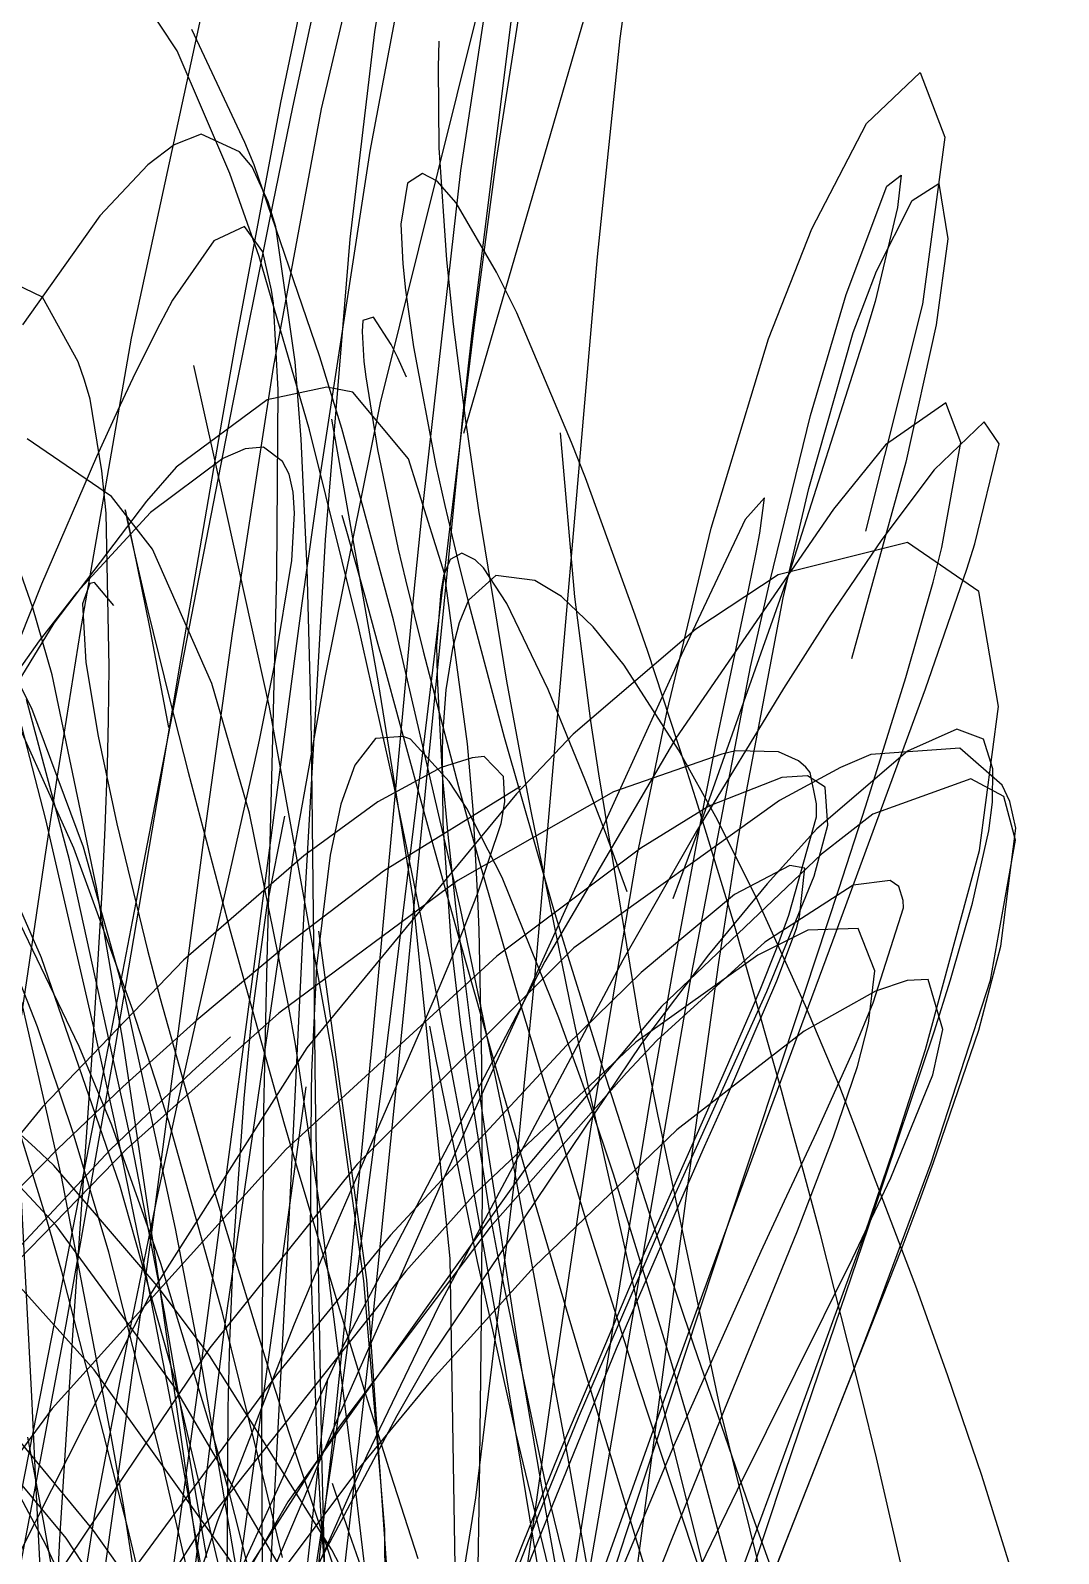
# Model space of a CAD drawing. Header units: metres. Extents: x -233 to 379, y -58 to 1087.
# Drawn here: x -196.8 to -172.04, y 343.96 to 380.61 of the extents above; entities that cross this region are included whole.
import ezdxf

# ---------------------------------------------------------------- set-up
doc = ezdxf.new("R2010")
doc.units = ezdxf.units.M

msp = doc.modelspace()

# ---------------------------------------------------------------- linework, layer by layer
for p, q in [((-185.571, 377.503, -1346.346), (-184.25, 386.068, -1335.951)), ((-182.594, 380.417, -1332.392), (-182.048, 384.571, -1325.148)), ((-189.79, 378.726, -1343.919), (-188.537, 384.035, -1335.417)), ((-186.158, 373.329, -1359.206), (-184.839, 383.891, -1346.992)), ((-188.502, 380.578, -1348.179), (-188.035, 383.528, -1344.042)), ((-190.475, 378.766, -1348.074), (-189.484, 383.374, -1341.662)), ((-188.618, 377.703, -1351.797), (-187.563, 383.284, -1343.003)), ((-182.822, 383.127, -1293.29), (-183.7, 380.109, -1293.399)), ((-190.766, 378.879, -1344.025), (-189.92, 382.919, -1338.618)), ((-186.437, 377.241, -1347.931), (-185.564, 382.915, -1341.119)), ((-193.262, 380.121, -1342.79), (-194.329, 381.73, -1337.057)), ((-194.362, 373.205, -1354.385), (-192.676, 380.981, -1343.325)), ((-188.365, 371.647, -1368.139), (-186.058, 380.934, -1361.996)), ((-191.634, 377.916, -1353.506), (-192.91, 380.632, -1347.453)), ((-189.099, 375.588, -1354.34), (-188.502, 380.578, -1348.179)), ((-191.995, 377.17, -1349.604), (-193.262, 380.121, -1342.79)), ((-186.96, 380.351, -1333.069), (-186.982, 379.731, -1331.659)), ((-183.7, 380.109, -1293.399), (-186.367, 370.914, -1294.177)), ((-183.146, 375.164, -1340.71), (-182.594, 380.417, -1332.392)), ((-186.982, 379.731, -1331.659), (-186.964, 377.789, -1327.929)), ((-176.668, 378.368, -1300.541), (-175.371, 379.597, -1293.111)), ((-175.371, 379.597, -1293.111), (-174.78, 378.046, -1287.224)), ((-191.84, 373.144, -1351.189), (-190.766, 378.879, -1344.025)), ((-191.027, 376.104, -1351.594), (-190.475, 378.766, -1348.074)), ((-190.946, 372.502, -1352.709), (-189.79, 378.726, -1343.919)), ((-177.982, 375.835, -1307.617), (-176.668, 378.368, -1300.541)), ((-192.684, 378.114, -1335.405), (-193.336, 377.856, -1332.057)), ((-191.759, 377.69, -1341.667), (-192.684, 378.114, -1335.405)), ((-191.406, 377.377, -1354.588), (-191.634, 377.916, -1353.506)), ((-174.78, 378.046, -1287.224), (-175.316, 374.02, -1284.3)), ((-193.336, 377.856, -1332.057), (-193.97, 377.374, -1329.274)), ((-191.457, 377.325, -1344.13), (-191.759, 377.69, -1341.667)), ((-189.837, 369.772, -1362.286), (-188.618, 377.703, -1351.797)), ((-186.964, 377.789, -1327.929), (-186.781, 375.094, -1323.985)), ((-193.97, 377.374, -1329.274), (-195.124, 376.153, -1324.924)), ((-191.293, 375.174, -1353.373), (-191.995, 377.17, -1349.604)), ((-191.076, 376.485, -1347.897), (-191.457, 377.325, -1344.13)), ((-189.83, 372.758, -1362.096), (-191.406, 377.377, -1354.588)), ((-187.355, 377.165, -1335.548), (-187.714, 376.939, -1330.751)), ((-187.364, 368.994, -1356.387), (-186.437, 377.241, -1347.931)), ((-187.003, 376.982, -1338.994), (-187.355, 377.165, -1335.548)), ((-186.094, 373.589, -1350.606), (-185.571, 377.503, -1346.346)), ((-187.714, 376.939, -1330.751), (-187.879, 375.947, -1325.644)), ((-186.542, 376.461, -1342.701), (-187.003, 376.982, -1338.994)), ((-177.157, 374.259, -1309.258), (-176.18, 376.863, -1301.194)), ((-176.18, 376.863, -1301.194), (-175.83, 377.129, -1296.012)), ((-175.83, 377.129, -1296.012), (-175.918, 376.351, -1293.576)), ((-175.566, 376.516, -1300.671), (-174.922, 376.928, -1295.421)), ((-174.922, 376.928, -1295.421), (-174.705, 375.596, -1290.959)), ((-190.888, 375.886, -1350.066), (-191.076, 376.485, -1347.897)), ((-185.576, 374.797, -1349.013), (-186.542, 376.461, -1342.701)), ((-176.423, 374.822, -1306.587), (-175.566, 376.516, -1300.671)), ((-195.124, 376.153, -1324.924), (-196.991, 373.524, -1319.264)), ((-191.918, 371.654, -1357.114), (-191.027, 376.104, -1351.594)), ((-175.918, 376.351, -1293.576), (-176.459, 374.089, -1290.764)), ((-191.639, 375.895, -1335.113), (-192.379, 375.55, -1328.467)), ((-191.198, 375.284, -1341.28), (-191.639, 375.895, -1335.113)), ((-190.425, 372.635, -1358.123), (-190.888, 375.886, -1350.066)), ((-187.879, 375.947, -1325.644), (-187.833, 374.992, -1322.944)), ((-179.025, 373.187, -1313.407), (-177.982, 375.835, -1307.617)), ((-192.379, 375.55, -1328.467), (-193.373, 374.123, -1322.424)), ((-189.695, 368.353, -1361.863), (-189.099, 375.588, -1354.34)), ((-174.705, 375.596, -1290.959), (-174.987, 373.526, -1288.96)), ((-190.079, 371.002, -1359.835), (-191.293, 375.174, -1353.373)), ((-190.989, 374.358, -1345.793), (-191.198, 375.284, -1341.28)), ((-187.833, 374.992, -1322.944), (-187.765, 374.364, -1321.555)), ((-186.781, 375.094, -1323.985), (-186.615, 373.546, -1322.145)), ((-183.839, 367.121, -1352.025), (-183.146, 375.164, -1340.71)), ((-196.505, 374.194, -1320.894), (-197.618, 374.722, -1314.93)), ((-185.088, 373.819, -1351.897), (-185.576, 374.797, -1349.013)), ((-176.985, 373.346, -1310.407), (-176.423, 374.822, -1306.587)), ((-190.943, 374.045, -1347.055), (-190.989, 374.358, -1345.793)), ((-187.765, 374.364, -1321.555), (-187.572, 372.995, -1318.967)), ((-178.013, 371.344, -1315.586), (-177.157, 374.259, -1309.258)), ((-195.649, 372.635, -1327.842), (-196.505, 374.194, -1320.894)), ((-193.373, 374.123, -1322.424), (-193.684, 373.543, -1320.98)), ((-190.831, 371.964, -1353.125), (-190.943, 374.045, -1347.055)), ((-176.459, 374.089, -1290.764), (-176.711, 373.236, -1290.288)), ((-175.316, 374.02, -1284.3), (-176.693, 368.558, -1283.258)), ((-193.684, 373.543, -1320.98), (-194.278, 372.362, -1318.462)), ((-188.792, 373.627, -1333.362), (-188.806, 373.363, -1331.526)), ((-188.536, 373.713, -1339.393), (-188.792, 373.627, -1333.362)), ((-188.112, 373.052, -1345.042), (-188.536, 373.713, -1339.393)), ((-187.301, 363.621, -1359.916), (-186.094, 373.589, -1350.606)), ((-186.615, 373.546, -1322.145), (-186.33, 371.281, -1319.737)), ((-183.768, 370.694, -1358.816), (-185.088, 373.819, -1351.897)), ((-174.987, 373.526, -1288.96), (-175.716, 370.221, -1287.473)), ((-195.59, 366.144, -1363.163), (-194.362, 373.205, -1354.385)), ((-192.181, 371.235, -1353.487), (-191.84, 373.144, -1351.189)), ((-188.806, 373.363, -1331.526), (-188.768, 372.641, -1328.089)), ((-186.378, 371.389, -1361.302), (-186.158, 373.329, -1359.206)), ((-180.404, 368.631, -1321.803), (-179.025, 373.187, -1313.407)), ((-176.711, 373.236, -1290.288), (-178.52, 367.574, -1288.442)), ((-178.054, 369.59, -1318.079), (-176.985, 373.346, -1310.407)), ((-187.949, 372.729, -1346.883), (-188.112, 373.052, -1345.042)), ((-187.572, 372.995, -1318.967), (-187.038, 370.139, -1314.783)), ((-195.491, 372.191, -1329.443), (-195.649, 372.635, -1327.842)), ((-192.365, 370.315, -1365.201), (-192.862, 372.55, -1362.143)), ((-191.93, 366.098, -1360.762), (-190.946, 372.502, -1352.709)), ((-190.274, 370.776, -1361.884), (-190.425, 372.635, -1358.123)), ((-189.302, 371.033, -1364.605), (-189.83, 372.758, -1362.096)), ((-188.768, 372.641, -1328.089), (-188.723, 372.278, -1326.889)), ((-187.741, 372.271, -1348.998), (-187.949, 372.729, -1346.883)), ((-195.36, 371.737, -1330.941), (-195.491, 372.191, -1329.443)), ((-194.278, 372.362, -1318.462), (-194.695, 371.475, -1316.892)), ((-188.723, 372.278, -1326.889), (-188.443, 370.524, -1322.219)), ((-195.074, 370.012, -1335.643), (-195.36, 371.737, -1330.941)), ((-191.099, 371.722, -1324.317), (-193.286, 370.099, -1318.087)), ((-189.658, 372.023, -1329.686), (-191.099, 371.722, -1324.317)), ((-190.864, 367.515, -1362.06), (-190.831, 371.964, -1353.125)), ((-189.033, 371.903, -1332.431), (-189.658, 372.023, -1329.686)), ((-187.697, 370.3, -1340.508), (-189.033, 371.903, -1332.431)), ((-194.695, 371.475, -1316.892), (-195.203, 370.352, -1315.137)), ((-193.154, 365.316, -1364.255), (-191.918, 371.654, -1357.114)), ((-189.695, 365.082, -1371.515), (-188.365, 371.647, -1368.139)), ((-187.519, 359.958, -1371.51), (-186.378, 371.389, -1361.302)), ((-178.997, 367.345, -1322.795), (-178.013, 371.344, -1315.586)), ((-174.759, 371.647, -1305.324), (-176.208, 370.635, -1300.946)), ((-174.395, 370.698, -1310.621), (-174.759, 371.647, -1305.324)), ((-193.156, 365.554, -1359.908), (-192.181, 371.235, -1353.487)), ((-188.9, 366.258, -1366.018), (-190.079, 371.002, -1359.835)), ((-188.418, 364.913, -1374.118), (-189.54, 371.256, -1366.516)), ((-188.058, 366.425, -1370.493), (-189.302, 371.033, -1364.605)), ((-186.33, 371.281, -1319.737), (-186.008, 369.065, -1317.652)), ((-184.046, 370.931, -1326.525), (-183.693, 366.979, -1322.93)), ((-173.835, 371.191, -1305.778), (-175.036, 370.035, -1302.094)), ((-173.471, 370.662, -1311.09), (-173.835, 371.191, -1305.778)), ((-194.844, 369.393, -1334.844), (-196.875, 370.781, -1326.664)), ((-191.184, 370.584, -1315.027), (-191.629, 370.541, -1311.948)), ((-190.725, 370.24, -1319.945), (-191.184, 370.584, -1315.027)), ((-190.132, 367.669, -1367.188), (-190.274, 370.776, -1361.884)), ((-183.431, 369.844, -1360.495), (-183.768, 370.694, -1358.816)), ((-176.208, 370.635, -1300.946), (-177.458, 369.091, -1299.377)), ((-174.853, 368.167, -1316.892), (-174.395, 370.698, -1310.621)), ((-174.061, 368.256, -1317.881), (-173.471, 370.662, -1311.09)), ((-195.203, 370.352, -1315.137), (-196.526, 367.282, -1311.091)), ((-192.165, 370.307, -1309.036), (-193.909, 369.011, -1301.878)), ((-191.042, 364.325, -1371.866), (-192.365, 370.315, -1365.201)), ((-191.629, 370.541, -1311.948), (-192.165, 370.307, -1309.036)), ((-190.57, 369.929, -1322.465), (-190.725, 370.24, -1319.945)), ((-188.443, 370.524, -1322.219), (-187.94, 368.125, -1317.937)), ((-186.827, 367.541, -1348.478), (-187.697, 370.3, -1340.508)), ((-175.716, 370.221, -1287.473), (-177.03, 365.491, -1286.725)), ((-194.972, 368.995, -1338.102), (-195.074, 370.012, -1335.643)), ((-193.286, 370.099, -1318.087), (-194, 369.284, -1316.503)), ((-190.473, 369.499, -1325.078), (-190.57, 369.929, -1322.465)), ((-187.038, 370.139, -1314.783), (-186.82, 369.176, -1313.699)), ((-182.236, 366.542, -1366.096), (-183.431, 369.844, -1360.495)), ((-175.036, 370.035, -1302.094), (-176.295, 368.363, -1300.298)), ((-190.436, 368.992, -1327.575), (-190.473, 369.499, -1325.078)), ((-190.254, 366.826, -1365.837), (-189.837, 369.772, -1362.286)), ((-178.671, 366.958, -1322.828), (-178.054, 369.59, -1318.079)), ((-194, 369.284, -1316.503), (-196.229, 366.35, -1312.145)), ((-193.858, 368.131, -1339.651), (-194.844, 369.393, -1334.844)), ((-186.82, 369.176, -1313.699), (-186.604, 368.266, -1312.753)), ((-179.122, 369.365, -1308.325), (-179.591, 368.84, -1301.963)), ((-179.231, 368.516, -1312.963), (-179.122, 369.365, -1308.325)), ((-193.909, 369.011, -1301.878), (-195.686, 367.076, -1296.97)), ((-194.9, 365.296, -1345.408), (-194.972, 368.995, -1338.102)), ((-194.517, 369.077, -1339.779), (-194.466, 368.821, -1337.146)), ((-194.493, 369.004, -1343.744), (-194.517, 369.077, -1339.779)), ((-194.461, 368.865, -1345.392), (-194.493, 369.004, -1343.744)), ((-194.466, 368.821, -1337.146), (-194.323, 368.17, -1333.857)), ((-194.304, 368.143, -1349.478), (-194.461, 368.865, -1345.392)), ((-190.502, 367.855, -1331.952), (-190.436, 368.992, -1327.575)), ((-189.299, 368.943, -1335.405), (-189.202, 368.615, -1333.987)), ((-187.562, 367.029, -1358.265), (-187.364, 368.994, -1356.387)), ((-186.008, 369.065, -1317.652), (-185.331, 364.949, -1314.22)), ((-177.458, 369.091, -1299.377), (-181.254, 363.576, -1296.801)), ((-179.591, 368.84, -1301.963), (-181.118, 365.594, -1297.831)), ((-189.202, 368.615, -1333.987), (-188.752, 367.03, -1329.1)), ((-181.477, 364.2, -1329.107), (-180.404, 368.631, -1321.803)), ((-179.321, 368.046, -1314.706), (-179.231, 368.516, -1312.963)), ((-176.295, 368.363, -1300.298), (-177.562, 366.502, -1299.144)), ((-196.742, 366.716, -1346.218), (-197.256, 368.185, -1342.677)), ((-194.323, 368.17, -1333.857), (-194.082, 367.122, -1330.684)), ((-193.923, 366.251, -1355.558), (-194.304, 368.143, -1349.478)), ((-192.429, 364.893, -1348.433), (-193.858, 368.131, -1339.651)), ((-190.217, 359.24, -1369.584), (-189.695, 368.353, -1361.863)), ((-187.94, 368.125, -1317.937), (-187.765, 367.389, -1316.927)), ((-186.41, 368.031, -1330.657), (-186.694, 367.878, -1326.647)), ((-186.604, 368.266, -1312.753), (-186.462, 367.687, -1312.188)), ((-186.09, 367.87, -1334.307), (-186.41, 368.031, -1330.657)), ((-179.502, 367.185, -1317.279), (-179.321, 368.046, -1314.706)), ((-175.682, 368.29, -1296.871), (-178.795, 367.512, -1290.411)), ((-173.96, 367.106, -1304.4), (-175.682, 368.29, -1296.871)), ((-175.059, 367.332, -1318.648), (-174.853, 368.167, -1316.892)), ((-174.247, 367.647, -1319.302), (-174.061, 368.256, -1317.881)), ((-190.91, 365.368, -1339.079), (-190.502, 367.855, -1331.952)), ((-190.055, 364.675, -1371.622), (-190.132, 367.669, -1367.188)), ((-186.694, 367.878, -1326.647), (-186.849, 367.49, -1323.646)), ((-186.462, 367.687, -1312.188), (-186.239, 366.802, -1311.365)), ((-185.889, 367.678, -1336.349), (-186.09, 367.87, -1334.307)), ((-185.323, 366.821, -1341.261), (-185.889, 367.678, -1336.349)), ((-175.243, 364.77, -1324.86), (-174.247, 367.647, -1319.302)), ((-196.526, 367.282, -1311.091), (-198.339, 362.76, -1306.606)), ((-195.364, 367.299, -1343.218), (-195.541, 366.813, -1338.229)), ((-195.252, 367.326, -1345.111), (-195.364, 367.299, -1343.218)), ((-194.787, 366.774, -1350.232), (-195.252, 367.326, -1345.111)), ((-190.96, 363.579, -1368.294), (-190.864, 367.515, -1362.06)), ((-187.765, 367.389, -1316.927), (-187.344, 365.674, -1314.784)), ((-186.849, 367.49, -1323.646), (-186.919, 367.103, -1321.735)), ((-186.273, 363.446, -1357.026), (-186.827, 367.541, -1348.478)), ((-185.59, 367.496, -1329.414), (-186.247, 366.902, -1324.656)), ((-184.649, 367.377, -1334.928), (-185.59, 367.496, -1329.414)), ((-184.013, 366.987, -1338.281), (-184.649, 367.377, -1334.928)), ((-178.52, 367.574, -1288.442), (-180.779, 361.207, -1288.355)), ((-178.795, 367.512, -1290.411), (-180.779, 366.202, -1287.981)), ((-179.456, 365.293, -1326.202), (-178.997, 367.345, -1322.795)), ((-175.716, 365.041, -1322.862), (-175.059, 367.332, -1318.648)), ((-196.424, 361.625, -1363.928), (-197.85, 367.124, -1357.943)), ((-195.686, 367.076, -1296.97), (-196.586, 365.923, -1294.998)), ((-194.082, 367.122, -1330.684), (-193.969, 366.647, -1329.634)), ((-188.752, 367.03, -1329.1), (-188.429, 365.845, -1326.825)), ((-188.57, 356.218, -1367.071), (-187.562, 367.029, -1358.265)), ((-186.919, 367.103, -1321.735), (-187.016, 365.79, -1317.045)), ((-186.247, 366.902, -1324.656), (-186.472, 366.357, -1322.536)), ((-184.647, 357.896, -1363.297), (-183.839, 367.121, -1352.025)), ((-183.251, 366.259, -1341.994), (-184.013, 366.987, -1338.281)), ((-183.693, 366.979, -1322.93), (-183.31, 363.988, -1320.773)), ((-180.081, 364.447, -1323.461), (-179.502, 367.185, -1317.279)), ((-179.576, 362.167, -1330.531), (-178.671, 366.958, -1322.828)), ((-173.489, 364.344, -1312.835), (-173.96, 367.106, -1304.4)), ((-196.275, 365.1, -1349.674), (-196.742, 366.716, -1346.218)), ((-195.541, 366.813, -1338.229), (-195.459, 365.397, -1333.023)), ((-193.969, 366.647, -1329.634), (-193.45, 364.525, -1325.735)), ((-191.597, 356.687, -1376.115), (-190.254, 366.826, -1365.837)), ((-186.239, 366.802, -1311.365), (-186.052, 366.08, -1310.731)), ((-184.327, 364.747, -1348.424), (-185.323, 366.821, -1341.261)), ((-181.931, 365.662, -1367.485), (-182.236, 366.542, -1366.096)), ((-196.229, 366.35, -1312.145), (-198.826, 362.117, -1308.174)), ((-193.464, 363.839, -1361.106), (-193.923, 366.251, -1355.558)), ((-188.064, 362.534, -1370.348), (-188.9, 366.258, -1366.018)), ((-186.443, 359.481, -1378.049), (-188.058, 366.425, -1370.493)), ((-186.472, 366.357, -1322.536), (-186.635, 365.734, -1320.661)), ((-180.779, 366.202, -1287.981), (-183.726, 363.678, -1285.292)), ((-182.498, 365.333, -1345.448), (-183.251, 366.259, -1341.994)), ((-177.562, 366.502, -1299.144), (-178.668, 364.775, -1298.433)), ((-196.586, 365.923, -1294.998), (-198.839, 362.747, -1290.707)), ((-195.752, 360.936, -1344.084), (-197.944, 365.806, -1335.524)), ((-196.15, 362.618, -1367.213), (-195.59, 366.144, -1363.163)), ((-192.626, 361.07, -1366.51), (-191.93, 366.098, -1360.762)), ((-188.429, 365.845, -1326.825), (-188.315, 365.428, -1326.155)), ((-186.052, 366.08, -1310.731), (-185.389, 363.602, -1308.708)), ((-193.683, 362.432, -1363.257), (-193.156, 365.554, -1359.908)), ((-187.344, 365.674, -1314.784), (-186.492, 362.417, -1311.364)), ((-187.016, 365.79, -1317.045), (-187.012, 365.475, -1316.261)), ((-187.012, 365.475, -1316.261), (-187.002, 365.052, -1315.283)), ((-186.635, 365.734, -1320.661), (-186.794, 364.74, -1318.25)), ((-181.118, 365.594, -1297.831), (-182.467, 362.641, -1296.533)), ((-181.032, 362.926, -1371.438), (-181.931, 365.662, -1367.485)), ((-195.203, 359.995, -1358.469), (-196.275, 365.1, -1349.674)), ((-195.459, 365.397, -1333.023), (-195.165, 363.628, -1329.252)), ((-194.914, 364.015, -1347.696), (-194.9, 365.296, -1345.408)), ((-194.252, 359.626, -1370.061), (-193.154, 365.316, -1364.255)), ((-191.283, 363.533, -1343.46), (-190.91, 365.368, -1339.079)), ((-190.455, 360.827, -1373.389), (-189.695, 365.082, -1371.515)), ((-188.315, 365.428, -1326.155), (-187.902, 363.913, -1323.945)), ((-181.195, 363.301, -1351.035), (-182.498, 365.333, -1345.448)), ((-180.868, 357.933, -1336.943), (-179.456, 365.293, -1326.202)), ((-196.761, 364.29, -1343.877), (-197.016, 364.797, -1342.458)), ((-191.521, 361.775, -1355.228), (-192.429, 364.893, -1348.433)), ((-187.583, 359.722, -1378.824), (-188.418, 364.913, -1374.118)), ((-187.002, 365.052, -1315.283), (-186.88, 362.69, -1310.629)), ((-186.794, 364.74, -1318.25), (-186.873, 363.642, -1316.122)), ((-185.331, 364.949, -1314.22), (-184.931, 362.787, -1312.654)), ((-183.429, 362.556, -1354.072), (-184.327, 364.747, -1348.424)), ((-178.668, 364.775, -1298.433), (-180.757, 361.344, -1297.47)), ((-177.016, 359.947, -1332.591), (-175.243, 364.77, -1324.86)), ((-176.684, 361.953, -1327.881), (-175.716, 365.041, -1322.862)), ((-195.855, 360.652, -1345.533), (-196.89, 364.514, -1340.099)), ((-193.45, 364.525, -1325.735), (-193, 362.761, -1323.391)), ((-190.033, 363.569, -1373.159), (-190.055, 364.675, -1371.622)), ((-180.277, 363.498, -1325.387), (-180.081, 364.447, -1323.461)), ((-173.942, 360.88, -1320.804), (-173.489, 364.344, -1312.835)), ((-195.519, 360.953, -1351.693), (-196.761, 364.29, -1343.877)), ((-194.942, 362.929, -1349.54), (-194.914, 364.015, -1347.696)), ((-189.496, 355.828, -1378.451), (-191.042, 364.325, -1371.866)), ((-183.31, 363.988, -1320.773), (-183.122, 362.719, -1319.964)), ((-182.195, 360.716, -1334.467), (-181.477, 364.2, -1329.107)), ((-195.165, 363.628, -1329.252), (-194.719, 361.519, -1325.981)), ((-187.826, 363.618, -1335.473), (-188.49, 363.573, -1330.622)), ((-188.292, 355.511, -1366.459), (-187.301, 363.621, -1359.916)), ((-187.902, 363.913, -1323.945), (-187.212, 361.399, -1320.964)), ((-187.642, 363.552, -1336.75), (-187.826, 363.618, -1335.473)), ((-186.873, 363.642, -1316.122), (-186.882, 363.209, -1315.402)), ((-185.389, 363.602, -1308.708), (-184.226, 359.542, -1305.894)), ((-183.726, 363.678, -1285.292), (-185.095, 362.242, -1284.386)), ((-174.492, 363.798, -1305.045), (-175.678, 363.267, -1302.245)), ((-173.853, 363.556, -1308.118), (-174.492, 363.798, -1305.045)), ((-191.402, 362.98, -1344.699), (-191.283, 363.533, -1343.46)), ((-191.067, 359.479, -1373.769), (-190.96, 363.579, -1368.294)), ((-190.012, 362.225, -1374.938), (-190.033, 363.569, -1373.159)), ((-188.49, 363.573, -1330.622), (-188.987, 362.932, -1326.532)), ((-186.717, 362.535, -1342.661), (-187.642, 363.552, -1336.75)), ((-186.14, 361.864, -1359.933), (-186.273, 363.446, -1357.026)), ((-181.254, 363.576, -1296.801), (-184.409, 358.202, -1296.135)), ((-180.257, 361.614, -1354.871), (-181.195, 363.301, -1351.035)), ((-180.561, 362.088, -1328.053), (-180.277, 363.498, -1325.387)), ((-179.816, 363.272, -1294.641), (-180.147, 363.196, -1293.88)), ((-178.789, 363.253, -1298.012), (-179.816, 363.272, -1294.641)), ((-178.3, 363.034, -1300.483), (-178.789, 363.253, -1298.012)), ((-175.678, 363.267, -1302.245), (-177.863, 361.394, -1299.529)), ((-174.42, 363.337, -1299.32), (-176.56, 363.19, -1293.111)), ((-173.404, 362.446, -1305.402), (-174.42, 363.337, -1299.32)), ((-173.627, 362.845, -1311.096), (-173.853, 363.556, -1308.118)), ((-194.999, 361.418, -1351.962), (-194.942, 362.929, -1349.54)), ((-191.995, 360.341, -1349.908), (-191.402, 362.98, -1344.699)), ((-188.987, 362.932, -1326.532), (-189.321, 361.988, -1323.39)), ((-186.905, 362.874, -1308.11), (-188.431, 362.044, -1302.578)), ((-186.158, 363.106, -1311.969), (-186.905, 362.874, -1308.11)), ((-186.882, 363.209, -1315.402), (-186.867, 361.527, -1312.87)), ((-185.868, 363.136, -1313.875), (-186.158, 363.106, -1311.969)), ((-185.405, 362.658, -1320.486), (-185.868, 363.136, -1313.875)), ((-180.147, 363.196, -1293.88), (-182.755, 362.289, -1289.096)), ((-180.725, 361.964, -1372.761), (-181.032, 362.926, -1371.438)), ((-177.294, 362.87, -1291.795), (-178.765, 362.082, -1289.547)), ((-178.126, 362.883, -1301.661), (-178.3, 363.034, -1300.483)), ((-178.025, 362.753, -1302.524), (-178.126, 362.883, -1301.661)), ((-176.56, 363.19, -1293.111), (-177.294, 362.87, -1291.795)), ((-196.439, 360.73, -1369.294), (-196.15, 362.618, -1367.213)), ((-193, 362.761, -1323.391), (-191.986, 358.941, -1319.38)), ((-187.164, 358.171, -1374.941), (-188.064, 362.534, -1370.348)), ((-186.88, 362.69, -1310.629), (-186.749, 361.265, -1308.554)), ((-186.289, 361.884, -1345.254), (-186.717, 362.535, -1342.661)), ((-185.378, 362.05, -1324.732), (-185.405, 362.658, -1320.486)), ((-184.931, 362.787, -1312.654), (-184.753, 361.867, -1312.026)), ((-182.951, 361.31, -1356.886), (-183.429, 362.556, -1354.072)), ((-182.467, 362.641, -1296.533), (-183.351, 360.699, -1296.064)), ((-183.122, 362.719, -1319.964), (-182.136, 356.747, -1316.515)), ((-178.704, 362.632, -1296.698), (-180.464, 361.947, -1291.602)), ((-178.09, 362.675, -1299.522), (-178.704, 362.632, -1296.698)), ((-177.663, 362.397, -1303.139), (-178.09, 362.675, -1299.522)), ((-177.873, 361.998, -1306.112), (-178.025, 362.753, -1302.524)), ((-174.158, 362.598, -1303.122), (-176.517, 361.753, -1297.772)), ((-173.358, 362.174, -1307.051), (-174.158, 362.598, -1303.122)), ((-173.633, 362.04, -1313.523), (-173.627, 362.845, -1311.096)), ((-194.808, 355.84, -1369.763), (-193.683, 362.432, -1363.257)), ((-185.095, 362.242, -1284.386), (-190.139, 356.127, -1281.889)), ((-189.971, 358.623, -1379.252), (-190.012, 362.225, -1374.938)), ((-184.996, 362.417, -1304.976), (-188.295, 360.376, -1298.252)), ((-182.755, 362.289, -1289.096), (-186.504, 360.152, -1285.047)), ((-186.492, 362.417, -1311.364), (-185.999, 360.647, -1309.844)), ((-179.777, 361.005, -1332.316), (-179.576, 362.167, -1330.531)), ((-177.599, 361.487, -1308.281), (-177.663, 362.397, -1303.139)), ((-173.214, 362.056, -1307.281), (-173.404, 362.446, -1305.402)), ((-173.079, 361.129, -1311.17), (-173.358, 362.174, -1307.051)), ((-190.583, 357.146, -1363.553), (-191.521, 361.775, -1355.228)), ((-188.431, 362.044, -1302.578), (-190.214, 360.748, -1298.067)), ((-189.321, 361.988, -1323.39), (-189.581, 360.761, -1320.567)), ((-185.439, 360.229, -1350.105), (-186.289, 361.884, -1345.254)), ((-186.023, 359.731, -1363.518), (-186.14, 361.864, -1359.933)), ((-185.463, 361.527, -1327.529), (-185.378, 362.05, -1324.732)), ((-184.753, 361.867, -1312.026), (-183.819, 357.248, -1309.045)), ((-178.765, 362.082, -1289.547), (-183.71, 358.538, -1284.11)), ((-180.464, 361.947, -1291.602), (-182.097, 360.933, -1288.745)), ((-181.309, 358.092, -1334.728), (-180.561, 362.088, -1328.053)), ((-179.872, 359.159, -1376.346), (-180.725, 361.964, -1372.761)), ((-177.872, 361.685, -1307.395), (-177.873, 361.998, -1306.112)), ((-177.335, 359.945, -1330.925), (-176.684, 361.953, -1327.881)), ((-173.718, 361.349, -1315.314), (-173.633, 362.04, -1313.523)), ((-173.072, 361.417, -1309.843), (-173.214, 362.056, -1307.281)), ((-195.218, 356.412, -1368.997), (-196.424, 361.625, -1363.928)), ((-195.073, 359.875, -1354.296), (-194.999, 361.418, -1351.962)), ((-194.719, 361.519, -1325.981), (-193.979, 358.475, -1322.332)), ((-190.678, 361.706, -1321.149), (-191.108, 359.552, -1317.429)), ((-187.212, 361.399, -1320.964), (-186.481, 358.776, -1318.496)), ((-186.867, 361.527, -1312.87), (-186.668, 358.58, -1309.311)), ((-186.031, 359.831, -1334.031), (-185.463, 361.527, -1327.529)), ((-179.28, 359.664, -1358.733), (-180.257, 361.614, -1354.871)), ((-178.538, 359.319, -1314.568), (-177.872, 361.685, -1307.395)), ((-177.923, 360.255, -1313.028), (-177.599, 361.487, -1308.281)), ((-176.517, 361.753, -1297.772), (-177.752, 360.786, -1296.394)), ((-173.429, 358.576, -1318.164), (-173.072, 361.417, -1309.843)), ((-193.917, 351.383, -1376.022), (-192.626, 361.07, -1366.51)), ((-186.749, 361.265, -1308.554), (-186.562, 359.54, -1306.393)), ((-182.427, 359.879, -1359.818), (-182.951, 361.31, -1356.886)), ((-180.757, 361.344, -1297.47), (-182.531, 358.236, -1296.971)), ((-180.779, 361.207, -1288.355), (-181.328, 359.711, -1288.501)), ((-177.863, 361.394, -1299.529), (-179.059, 360.072, -1298.723)), ((-174.114, 359.612, -1319.132), (-173.718, 361.349, -1315.314)), ((-173.682, 357.76, -1319.528), (-173.079, 361.129, -1311.17)), ((-196.627, 356.63, -1344.059), (-198.226, 360.696, -1337.508)), ((-197.019, 356.825, -1373.34), (-196.439, 360.73, -1369.294)), ((-194.332, 357.036, -1349.964), (-195.752, 360.936, -1344.084)), ((-194.521, 357.396, -1358.716), (-195.519, 360.953, -1351.693)), ((-190.214, 360.748, -1298.067), (-193.108, 358.234, -1292.576)), ((-192.121, 349.369, -1377.291), (-190.455, 360.827, -1373.389)), ((-189.581, 360.761, -1320.567), (-189.906, 358.09, -1316.136)), ((-183.351, 360.699, -1296.064), (-186.928, 352.795, -1295.155)), ((-182.097, 360.933, -1288.745), (-185.563, 358.333, -1284.463)), ((-183.296, 354.23, -1343.618), (-182.195, 360.716, -1334.467)), ((-177.752, 360.786, -1296.394), (-181.601, 357.123, -1293.487)), ((-180.222, 358.179, -1336.455), (-179.777, 361.005, -1332.316)), ((-175.242, 356.087, -1329.997), (-173.942, 360.88, -1320.804)), ((-196.527, 358.293, -1340.338), (-197.526, 360.575, -1336.503)), ((-194.343, 353.779, -1353.955), (-195.855, 360.652, -1345.533)), ((-192.421, 358.48, -1353.219), (-191.995, 360.341, -1349.908)), ((-188.295, 360.376, -1298.252), (-190.589, 358.633, -1294.99)), ((-185.999, 360.647, -1309.844), (-185.028, 357.277, -1307.28)), ((-178.516, 360.513, -1296.379), (-179.847, 359.82, -1290.419)), ((-178.154, 360.45, -1299.892), (-178.516, 360.513, -1296.379)), ((-178.276, 359.283, -1307.151), (-178.154, 360.45, -1299.892)), ((-194.564, 356.268, -1363.955), (-195.203, 359.995, -1358.469)), ((-186.504, 360.152, -1285.047), (-190.819, 356.964, -1282.118)), ((-187.8, 357.057, -1373.79), (-187.519, 359.958, -1371.51)), ((-184.073, 356.85, -1357.311), (-185.439, 360.229, -1350.105)), ((-179.059, 360.072, -1298.723), (-180.47, 358.362, -1298.035)), ((-176.986, 360.043, -1293.673), (-179.118, 358.667, -1287.264)), ((-179.063, 357.486, -1320.771), (-177.923, 360.255, -1313.028)), ((-178.417, 356.663, -1335.562), (-177.335, 359.945, -1330.925)), ((-177.478, 358.7, -1334.462), (-177.016, 359.947, -1332.591)), ((-176.098, 360.153, -1299.185), (-176.986, 360.043, -1293.673)), ((-175.889, 360.014, -1301.53), (-176.098, 360.153, -1299.185)), ((-175.784, 359.675, -1304.417), (-175.889, 360.014, -1301.53)), ((-195.157, 358.389, -1356.432), (-195.073, 359.875, -1354.296)), ((-195.056, 355.457, -1373.988), (-194.252, 359.626, -1370.061)), ((-186.692, 351.057, -1383.893), (-187.583, 359.722, -1378.824)), ((-186.482, 358.695, -1337.617), (-186.031, 359.831, -1334.031)), ((-185.991, 358.97, -1364.742), (-186.023, 359.731, -1363.518)), ((-179.847, 359.82, -1290.419), (-182.089, 357.942, -1285.697)), ((-178.132, 357.135, -1363.127), (-179.28, 359.664, -1358.733)), ((-175.774, 359.499, -1305.609), (-175.784, 359.675, -1304.417)), ((-174.644, 357.767, -1322.734), (-174.114, 359.612, -1319.132)), ((-195.62, 356.162, -1360.988), (-197.242, 359.527, -1353.947)), ((-191.108, 359.552, -1317.429), (-191.475, 356.852, -1314.03)), ((-191.106, 357.892, -1375.726), (-191.067, 359.479, -1373.769)), ((-190.561, 352.158, -1374.634), (-190.217, 359.24, -1369.584)), ((-186.562, 359.54, -1306.393), (-186.063, 355.561, -1302.264)), ((-185.224, 353.619, -1383.676), (-186.443, 359.481, -1378.049)), ((-184.226, 359.542, -1305.894), (-183.827, 358.227, -1305.125)), ((-178.832, 358.511, -1316.723), (-178.538, 359.319, -1314.568)), ((-178.353, 358.999, -1308.48), (-178.276, 359.283, -1307.151)), ((-176.509, 357.214, -1314.609), (-175.774, 359.499, -1305.609)), ((-191.986, 358.941, -1319.38), (-190.686, 354.301, -1315.819)), ((-188.694, 350.547, -1380.717), (-189.849, 358.934, -1375.523)), ((-185.925, 355.771, -1369.438), (-185.991, 358.97, -1364.742)), ((-178.716, 355.099, -1381.043), (-179.872, 359.159, -1376.346)), ((-178.083, 358.96, -1292.647), (-179.28, 358.358, -1289.154)), ((-178.824, 357.738, -1313.071), (-178.353, 358.999, -1308.48)), ((-176.87, 358.996, -1299.092), (-178.083, 358.96, -1292.647)), ((-176.465, 357.984, -1306.524), (-176.87, 358.996, -1299.092)), ((-193.979, 358.475, -1322.332), (-193.67, 357.316, -1321.209)), ((-193.239, 354.845, -1358.884), (-192.421, 358.48, -1353.219)), ((-190.589, 358.633, -1294.99), (-192.791, 356.794, -1292.389)), ((-189.933, 355, -1383.149), (-189.971, 358.623, -1379.252)), ((-183.71, 358.538, -1284.11), (-188.931, 353.327, -1281.061)), ((-186.932, 357.63, -1340.599), (-186.482, 358.695, -1337.617)), ((-186.668, 358.58, -1309.311), (-186.44, 356.673, -1307.487)), ((-186.481, 358.776, -1318.496), (-185.56, 355.529, -1315.983)), ((-179.118, 358.667, -1287.264), (-181.712, 356.303, -1282.965)), ((-179.228, 357.522, -1319.174), (-178.832, 358.511, -1316.723)), ((-179.127, 354.245, -1340.595), (-177.478, 358.7, -1334.462)), ((-173.964, 356.549, -1323.171), (-173.429, 358.576, -1318.164)), ((-196.046, 353.028, -1350.909), (-197.214, 358.136, -1344.385)), ((-194.644, 352.825, -1348.182), (-196.527, 358.293, -1340.338)), ((-193.108, 358.234, -1292.576), (-196.505, 354.71, -1287.825)), ((-195.287, 356.306, -1359.25), (-195.157, 358.389, -1356.432)), ((-185.563, 358.333, -1284.463), (-190.649, 353.684, -1280.548)), ((-184.409, 358.202, -1296.135), (-189.306, 348.878, -1295.965)), ((-186.698, 355.797, -1377.292), (-187.164, 358.171, -1374.941)), ((-182.531, 358.236, -1296.971), (-186.975, 349.905, -1296.308)), ((-183.827, 358.227, -1305.125), (-183.073, 355.807, -1303.801)), ((-179.28, 358.358, -1289.154), (-182.223, 356.26, -1283.317)), ((-180.47, 358.362, -1298.035), (-182.083, 356.233, -1297.5)), ((-180.916, 353.234, -1343.16), (-180.222, 358.179, -1336.455)), ((-191.175, 354.619, -1379.403), (-191.106, 357.892, -1375.726)), ((-189.906, 358.09, -1316.136), (-190.032, 355.545, -1313.184)), ((-185.112, 353.179, -1368.528), (-184.647, 357.896, -1363.297)), ((-182.089, 357.942, -1285.697), (-183.893, 356.182, -1283.448)), ((-181.911, 351.94, -1344.794), (-180.868, 357.933, -1336.943)), ((-181.866, 354.905, -1339.584), (-181.309, 358.092, -1334.728)), ((-179.992, 355.037, -1320.422), (-178.824, 357.738, -1313.071)), ((-176.617, 356.717, -1312.13), (-176.465, 357.984, -1306.524)), ((-175.688, 357.747, -1298.363), (-176.448, 357.491, -1295.722)), ((-175.181, 357.772, -1300.886), (-175.688, 357.747, -1298.363)), ((-174.832, 356.572, -1309.201), (-175.181, 357.772, -1300.886)), ((-175.11, 353.357, -1328.145), (-173.682, 357.76, -1319.528)), ((-175.036, 356.515, -1325.03), (-174.644, 357.767, -1322.734)), ((-193.302, 351.781, -1367.948), (-194.521, 357.396, -1358.716)), ((-187.672, 355.938, -1344.752), (-186.932, 357.63, -1340.599)), ((-180.114, 355.154, -1326.168), (-179.063, 357.486, -1320.771)), ((-179.409, 357.087, -1320.209), (-179.228, 357.522, -1319.174)), ((-176.448, 357.491, -1295.722), (-178.167, 356.531, -1291.61)), ((-193.459, 354.328, -1353.702), (-194.332, 357.036, -1349.964)), ((-193.67, 357.316, -1321.209), (-192.371, 352.685, -1317.247)), ((-190.417, 356.216, -1365.111), (-190.583, 357.146, -1363.553)), ((-188.605, 349.037, -1378.935), (-187.8, 357.057, -1373.79)), ((-185.028, 357.277, -1307.28), (-183.383, 351.849, -1303.863)), ((-181.601, 357.123, -1293.487), (-184.851, 353.259, -1292.341)), ((-183.819, 357.248, -1309.045), (-183.525, 355.896, -1308.262)), ((-180.114, 355.471, -1323.78), (-179.409, 357.087, -1320.209)), ((-177.306, 355.188, -1366.217), (-178.132, 357.135, -1363.127)), ((-176.966, 356.105, -1318.109), (-176.509, 357.214, -1314.609)), ((-192.791, 356.794, -1292.389), (-194.568, 355.193, -1290.57)), ((-190.819, 356.964, -1282.118), (-194.486, 353.691, -1280.453)), ((-191.832, 354.894, -1377.79), (-191.597, 356.687, -1376.115)), ((-191.475, 356.852, -1314.03), (-191.661, 354.907, -1312.113)), ((-187.192, 356.648, -1313.362), (-187.036, 355.847, -1312.87)), ((-186.44, 356.673, -1307.487), (-185.755, 352.214, -1303.881)), ((-183.321, 354.76, -1361.091), (-184.073, 356.85, -1357.311)), ((-182.136, 356.747, -1316.515), (-181.702, 354.525, -1315.446)), ((-179.213, 354.259, -1338.784), (-178.417, 356.663, -1335.562)), ((-176.883, 355.68, -1315.852), (-176.617, 356.717, -1312.13)), ((-195.766, 354.081, -1347.783), (-196.627, 356.63, -1344.059)), ((-195.637, 351.193, -1365.387), (-195.287, 356.306, -1359.25)), ((-194.766, 354.347, -1370.9), (-195.218, 356.412, -1368.997)), ((-193.704, 350.534, -1371.172), (-194.564, 356.268, -1363.955)), ((-191.98, 356.394, -1280.959), (-192.905, 355.557, -1280.566)), ((-181.712, 356.303, -1282.965), (-182.446, 355.53, -1282.109)), ((-178.167, 356.531, -1291.61), (-181.235, 354.156, -1287.112)), ((-176.489, 352.197, -1332.168), (-175.036, 356.515, -1325.03)), ((-175.068, 355.478, -1313.857), (-174.832, 356.572, -1309.201)), ((-175.05, 353.367, -1330.034), (-173.964, 356.549, -1323.171)), ((-194.837, 354.267, -1364.522), (-195.62, 356.162, -1360.988)), ((-190.139, 356.127, -1281.889), (-193.925, 350.178, -1281.095)), ((-189.819, 352.252, -1371.089), (-190.417, 356.216, -1365.111)), ((-189.568, 351.554, -1353.367), (-187.672, 355.938, -1344.752)), ((-189.09, 350.825, -1370.946), (-188.57, 356.218, -1367.071)), ((-183.893, 356.182, -1283.448), (-188.128, 351.623, -1279.935)), ((-182.083, 356.233, -1297.5), (-187.175, 348.675, -1296.75)), ((-182.223, 356.26, -1283.317), (-186.072, 352.641, -1278.757)), ((-177.873, 354.093, -1323.499), (-176.966, 356.105, -1318.109)), ((-176.021, 353.654, -1334.273), (-175.242, 356.087, -1329.997)), ((-195.938, 349.469, -1375.454), (-194.808, 355.84, -1369.763)), ((-192.905, 355.557, -1280.566), (-194.875, 353.677, -1279.813)), ((-190.032, 355.545, -1313.184), (-190.041, 355.053, -1312.712)), ((-188.773, 350.522, -1381.384), (-189.496, 355.828, -1378.451)), ((-187.036, 355.847, -1312.87), (-186.042, 350.984, -1310.035)), ((-186.383, 354.146, -1378.869), (-186.698, 355.797, -1377.292)), ((-186.063, 355.561, -1302.264), (-185.824, 353.904, -1300.909)), ((-185.913, 352.754, -1373.467), (-185.925, 355.771, -1369.438)), ((-183.525, 355.896, -1308.262), (-182.218, 350.131, -1305.117)), ((-183.073, 355.807, -1303.801), (-181.92, 352.228, -1302.043)), ((-177.458, 353.984, -1320.961), (-176.883, 355.68, -1315.852)), ((-196.552, 347.771, -1380.398), (-195.056, 355.457, -1373.988)), ((-194.568, 355.193, -1290.57), (-196.141, 353.692, -1289.12)), ((-191.22, 347.524, -1377.509), (-190.154, 355.192, -1372.555)), ((-189.411, 347.027, -1372.424), (-188.292, 355.511, -1366.459)), ((-182.446, 355.53, -1282.109), (-185.731, 351.812, -1278.885)), ((-185.56, 355.529, -1315.983), (-184.73, 352.662, -1314.135)), ((-182.163, 350.847, -1332.485), (-180.114, 355.471, -1323.78)), ((-175.457, 350.329, -1372.934), (-177.306, 355.188, -1366.217)), ((-176.081, 353.001, -1321.611), (-175.068, 355.478, -1313.857)), ((-193.722, 352.63, -1362.028), (-193.239, 354.845, -1358.884)), ((-192.703, 348.351, -1383.258), (-191.832, 354.894, -1377.79)), ((-191.661, 354.907, -1312.113), (-191.906, 351.383, -1309.197)), ((-190.041, 355.053, -1312.712), (-190.058, 351.513, -1309.631)), ((-189.782, 346.365, -1390.826), (-189.933, 355, -1383.149)), ((-182.738, 349.562, -1346.959), (-181.866, 354.905, -1339.584)), ((-181.442, 352.229, -1332.029), (-180.114, 355.154, -1326.168)), ((-180.563, 353.75, -1323.49), (-179.992, 355.037, -1320.422)), ((-178.493, 354.292, -1381.94), (-178.716, 355.099, -1381.043)), ((-196.505, 354.71, -1287.825), (-198.878, 351.824, -1285.235)), ((-196.673, 353.715, -1348.33), (-197.484, 354.449, -1346.558)), ((-196.399, 351.986, -1371.014), (-197.209, 354.61, -1366.836)), ((-191.225, 346.928, -1386.593), (-191.175, 354.619, -1379.403)), ((-182.755, 353.087, -1363.852), (-183.321, 354.76, -1361.091)), ((-181.702, 354.525, -1315.446), (-180.157, 347.276, -1312.296)), ((-196.174, 351.855, -1351.593), (-198.584, 354.419, -1346.184)), ((-194.908, 351.214, -1351.663), (-195.766, 354.081, -1347.783)), ((-193.656, 350.94, -1370.005), (-194.837, 354.267, -1364.522)), ((-193.969, 350.475, -1374.263), (-194.766, 354.347, -1370.9)), ((-192.173, 349.751, -1359.425), (-193.459, 354.328, -1353.702)), ((-190.686, 354.301, -1315.819), (-190.373, 353.234, -1315.163)), ((-185.414, 348.723, -1383.651), (-186.383, 354.146, -1378.869)), ((-181.235, 354.156, -1287.112), (-184.67, 350.858, -1284.134)), ((-184.162, 348.373, -1351.224), (-183.296, 354.23, -1343.618)), ((-181.041, 348.733, -1345.613), (-179.213, 354.259, -1338.784)), ((-180.199, 351.328, -1344.349), (-179.127, 354.245, -1340.595)), ((-178.638, 352.443, -1327.428), (-177.873, 354.093, -1323.499)), ((-178.192, 353.187, -1383.14), (-178.493, 354.292, -1381.94)), ((-196.236, 353.295, -1349.288), (-196.673, 353.715, -1348.33)), ((-193.567, 349.776, -1358.45), (-194.343, 353.779, -1353.955)), ((-185.824, 353.904, -1300.909), (-185.063, 348.944, -1297.377)), ((-181.058, 352.636, -1325.96), (-180.563, 353.75, -1323.49)), ((-178.33, 351.726, -1326.744), (-177.458, 353.984, -1320.961)), ((-194.875, 353.677, -1279.813), (-199.248, 349.002, -1278.495)), ((-196.141, 353.692, -1289.12), (-199.183, 350.593, -1286.596)), ((-194.486, 353.691, -1280.453), (-197.385, 350.704, -1279.5)), ((-190.649, 353.684, -1280.548), (-196.273, 347.447, -1277.98)), ((-183.854, 346.294, -1389.913), (-185.224, 353.619, -1383.676)), ((-176.697, 351.673, -1337.58), (-176.021, 353.654, -1334.273)), ((-176.48, 349.666, -1334.541), (-175.11, 353.357, -1328.145)), ((-175.448, 352.282, -1332.236), (-175.05, 353.367, -1330.034)), ((-193.748, 350.399, -1354.773), (-196.236, 353.295, -1349.288)), ((-194.854, 346.792, -1357.942), (-196.046, 353.028, -1350.909)), ((-188.931, 353.327, -1281.061), (-192.479, 348.905, -1279.985)), ((-184.851, 353.259, -1292.341), (-190.599, 345.2, -1291.616)), ((-190.373, 353.234, -1315.163), (-189.419, 350.038, -1313.343)), ((-186.074, 345.3, -1376.25), (-185.112, 353.179, -1368.528)), ((-181.378, 348.601, -1370.253), (-182.755, 353.087, -1363.852)), ((-181.901, 345.779, -1352.208), (-180.916, 353.234, -1343.16)), ((-177.777, 351.632, -1384.775), (-178.192, 353.187, -1383.14)), ((-177.003, 351.055, -1326.746), (-176.081, 353.001, -1321.611)), ((-196.766, 347.739, -1370.23), (-197.025, 352.78, -1363.605)), ((-193.342, 348.234, -1354.002), (-194.644, 352.825, -1348.182)), ((-194.455, 349.083, -1366.571), (-193.722, 352.63, -1362.028)), ((-192.371, 352.685, -1317.247), (-190.975, 348.116, -1314.187)), ((-186.928, 352.795, -1295.155), (-189.377, 347.254, -1295.328)), ((-186.072, 352.641, -1278.757), (-187.759, 350.753, -1277.44)), ((-185.933, 349.678, -1377.237), (-185.913, 352.754, -1373.467)), ((-184.73, 352.662, -1314.135), (-183.576, 348.76, -1311.973)), ((-182.682, 348.893, -1333.154), (-181.058, 352.636, -1325.96)), ((-188.995, 345.725, -1379.392), (-189.819, 352.252, -1371.089)), ((-179.2, 351.237, -1330.1), (-178.638, 352.443, -1327.428)), ((-175.834, 351.262, -1334.233), (-175.448, 352.282, -1332.236)), ((-195.26, 348.375, -1359.305), (-198.48, 351.966, -1352.87)), ((-196.038, 350.747, -1372.884), (-196.399, 351.986, -1371.014)), ((-191.197, 339.988, -1381.534), (-190.561, 352.158, -1374.634)), ((-185.755, 352.214, -1303.881), (-185.509, 350.93, -1303.038)), ((-183.597, 347.231, -1340.513), (-181.442, 352.229, -1332.029)), ((-183.122, 344.794, -1353.228), (-181.911, 351.94, -1344.794)), ((-181.92, 352.228, -1302.043), (-180.833, 348.98, -1300.636)), ((-177.962, 347.88, -1338.677), (-176.489, 352.197, -1332.168)), ((-193.32, 347.952, -1357.969), (-196.174, 351.855, -1351.593)), ((-192.656, 348.378, -1372.897), (-193.302, 351.781, -1367.948)), ((-188.128, 351.623, -1279.935), (-190.87, 348.26, -1278.734)), ((-190.058, 351.513, -1309.631), (-190.035, 350.503, -1308.913)), ((-189.893, 350.789, -1354.749), (-189.568, 351.554, -1353.367)), ((-185.731, 351.812, -1278.885), (-189.375, 346.989, -1276.519)), ((-183.383, 351.849, -1303.863), (-182.147, 347.974, -1301.882)), ((-179.006, 345.337, -1347.04), (-176.697, 351.673, -1337.58)), ((-178.974, 350.131, -1330.431), (-178.33, 351.726, -1326.744)), ((-176.79, 347.735, -1388.604), (-177.777, 351.632, -1384.775)), ((-195.773, 349.211, -1367.604), (-195.637, 351.193, -1365.387)), ((-193.637, 346.231, -1357.753), (-194.908, 351.214, -1351.663)), ((-194.603, 346.388, -1380.395), (-193.917, 351.383, -1376.022)), ((-191.906, 351.383, -1309.197), (-192.001, 349.064, -1307.632)), ((-181.593, 347.496, -1348.971), (-180.199, 351.328, -1344.349)), ((-181.299, 346.568, -1338.932), (-179.2, 351.237, -1330.1)), ((-177.293, 347.57, -1340.861), (-175.834, 351.262, -1334.233)), ((-192.356, 346.654, -1376.11), (-193.656, 350.94, -1370.005)), ((-190.438, 349.487, -1356.984), (-189.893, 350.789, -1354.749)), ((-189.524, 346.586, -1373.748), (-189.09, 350.825, -1370.946)), ((-184.67, 350.858, -1284.134), (-187.122, 348.144, -1282.78)), ((-186.533, 341.43, -1386.889), (-186.692, 351.057, -1383.893)), ((-186.042, 350.984, -1310.035), (-185.116, 346.873, -1307.93)), ((-185.509, 350.93, -1303.038), (-184.381, 345.55, -1299.864)), ((-184.055, 346.379, -1339.798), (-182.163, 350.847, -1332.485)), ((-178.376, 348.3, -1333.077), (-177.003, 351.055, -1326.746)), ((-194.458, 344.597, -1380.848), (-196.038, 350.747, -1372.884)), ((-193.185, 346.409, -1377.578), (-193.969, 350.475, -1374.263)), ((-192.97, 345.347, -1376.875), (-193.704, 350.534, -1371.172)), ((-187.759, 350.753, -1277.44), (-192.679, 344.561, -1274.544)), ((-190.035, 350.503, -1308.913), (-189.883, 346.235, -1306.169)), ((-188.267, 344.54, -1383.64), (-188.773, 350.522, -1381.384)), ((-188.129, 342.409, -1383.852), (-188.694, 350.547, -1380.717)), ((-193.925, 350.178, -1281.095), (-198.697, 340.729, -1281.133)), ((-192.481, 348.72, -1357.568), (-193.748, 350.399, -1354.773)), ((-189.419, 350.038, -1313.343), (-188.761, 347.898, -1312.275)), ((-182.218, 350.131, -1305.117), (-181.796, 348.393, -1304.269)), ((-179.515, 348.808, -1333.288), (-178.974, 350.131, -1330.431)), ((-174.708, 348.238, -1375.607), (-175.457, 350.329, -1372.934)), ((-192.548, 343.859, -1364.557), (-193.567, 349.776, -1358.45)), ((-191.117, 345.505, -1364.275), (-192.173, 349.751, -1359.425)), ((-186.975, 349.905, -1296.308), (-188.7, 346.319, -1296.278)), ((-185.949, 348.21, -1378.949), (-185.933, 349.678, -1377.237)), ((-197.639, 340.506, -1382.445), (-195.938, 349.469, -1375.454)), ((-193.236, 340.351, -1379.769), (-192.121, 349.369, -1377.291)), ((-192.293, 344.726, -1364.057), (-190.438, 349.487, -1356.984)), ((-183.155, 346.939, -1350.369), (-182.738, 349.562, -1346.959)), ((-176.914, 348.533, -1336.419), (-176.48, 349.666, -1334.541)), ((-196.091, 344.308, -1372.588), (-195.773, 349.211, -1367.604)), ((-195.246, 344.905, -1371.34), (-194.455, 349.083, -1366.571)), ((-192.001, 349.064, -1307.632), (-192.041, 347.459, -1306.666)), ((-189.627, 340.166, -1383.077), (-188.605, 349.037, -1378.935)), ((-185.063, 348.944, -1297.377), (-184.948, 348.245, -1296.971)), ((-180.833, 348.98, -1300.636), (-179.4, 344.833, -1299.026)), ((-192.479, 348.905, -1279.985), (-197.41, 341.559, -1279.363)), ((-189.306, 348.878, -1295.965), (-192.93, 340.963, -1296.275)), ((-189.536, 344.045, -1364.023), (-192.481, 348.72, -1357.568)), ((-187.175, 348.675, -1296.75), (-187.975, 347.275, -1296.803)), ((-184.236, 341.535, -1389.333), (-185.414, 348.723, -1383.651)), ((-184.829, 343.635, -1341.717), (-182.682, 348.893, -1333.154)), ((-183.576, 348.76, -1311.973), (-181.777, 342.859, -1309.249)), ((-181.749, 346.585, -1348.143), (-181.041, 348.733, -1345.613)), ((-180.924, 347.048, -1372.311), (-181.378, 348.601, -1370.253)), ((-180.076, 347.442, -1336.072), (-179.515, 348.808, -1333.288)), ((-191.517, 343.143, -1366.75), (-195.26, 348.375, -1359.305)), ((-190.87, 348.26, -1278.734), (-194.324, 343.569, -1277.87)), ((-193.53, 342.359, -1387.664), (-192.703, 348.351, -1383.258)), ((-191.909, 342.189, -1360.833), (-193.342, 348.234, -1354.002)), ((-191.615, 342.291, -1380.514), (-192.656, 348.378, -1372.897)), ((-185.988, 345.544, -1381.879), (-185.949, 348.21, -1378.949)), ((-185.44, 339.391, -1361.636), (-184.162, 348.373, -1351.224)), ((-184.948, 348.245, -1296.971), (-184.71, 346.83, -1296.179)), ((-181.796, 348.393, -1304.269), (-180.193, 342.045, -1301.35)), ((-179.776, 345.493, -1338.816), (-178.376, 348.3, -1333.077)), ((-178.59, 344.268, -1342.993), (-176.914, 348.533, -1336.419)), ((-173.887, 345.833, -1378.51), (-174.708, 348.238, -1375.607)), ((-195.276, 344.509, -1352.793), (-198.32, 348.193, -1346.613)), ((-190.197, 342.641, -1364.817), (-193.32, 347.952, -1357.969)), ((-190.975, 348.116, -1314.187), (-190.396, 346.323, -1313.167)), ((-190.338, 341.713, -1380.317), (-189.633, 348.16, -1376.776)), ((-187.122, 348.144, -1282.78), (-188.87, 346.028, -1282.085)), ((-188.761, 347.898, -1312.275), (-188.125, 345.878, -1311.346)), ((-182.147, 347.974, -1301.882), (-180.585, 343.236, -1299.773)), ((-178.644, 345.864, -1341.572), (-177.962, 347.88, -1338.677)), ((-195.935, 344.324, -1353.86), (-198.807, 347.783, -1347.645)), ((-198.681, 336.992, -1387.901), (-196.552, 347.771, -1380.398)), ((-196.665, 345.684, -1372.707), (-196.766, 347.739, -1370.23)), ((-192.673, 336.989, -1382.469), (-191.22, 347.524, -1377.509)), ((-184.518, 339.316, -1357.745), (-181.593, 347.496, -1348.971)), ((-177.696, 346.56, -1342.593), (-177.293, 347.57, -1340.861)), ((-176.427, 346.26, -1389.996), (-176.79, 347.735, -1388.604)), ((-196.273, 347.447, -1277.98), (-201.688, 340.125, -1276.622)), ((-196.416, 344.153, -1361.912), (-198.008, 347.135, -1358.125)), ((-189.377, 347.254, -1295.328), (-193.789, 336.881, -1296.225)), ((-187.975, 347.275, -1296.803), (-192.42, 338.881, -1297.396)), ((-192.041, 347.459, -1306.666), (-192.079, 342.025, -1303.771)), ((-184.559, 344.898, -1344.127), (-183.597, 347.231, -1340.513)), ((-181.358, 344.281, -1341.899), (-180.076, 347.442, -1336.072)), ((-180.157, 347.276, -1312.296), (-178.196, 339.358, -1309.454)), ((-196.469, 344.653, -1362.272), (-196.859, 346.757, -1360.074)), ((-194.55, 345.078, -1359.777), (-194.854, 346.792, -1357.942)), ((-189.375, 346.989, -1276.519), (-192.627, 341.935, -1275.185)), ((-191.209, 343.502, -1389.441), (-191.225, 346.928, -1386.593)), ((-191.14, 335.522, -1379.257), (-189.411, 347.027, -1372.424)), ((-185.116, 346.873, -1307.93), (-184.209, 343.126, -1306.193)), ((-184.71, 346.83, -1296.179), (-184.33, 344.628, -1295.03)), ((-183.479, 344.88, -1352.949), (-183.155, 346.939, -1350.369)), ((-179.263, 340.86, -1379.523), (-180.924, 347.048, -1372.311)), ((-195.196, 342.244, -1383.735), (-194.603, 346.388, -1380.395)), ((-192.539, 342.858, -1380.318), (-193.185, 346.409, -1377.578)), ((-192.017, 345.463, -1377.698), (-192.356, 346.654, -1376.11)), ((-190.359, 339.342, -1378.013), (-189.524, 346.586, -1373.748)), ((-184.967, 344.136, -1343.211), (-184.055, 346.379, -1339.798)), ((-183.056, 342.404, -1345.754), (-181.299, 346.568, -1338.932)), ((-182.453, 344.442, -1350.585), (-181.749, 346.585, -1348.143)), ((-180.187, 340.237, -1352.197), (-177.696, 346.56, -1342.593)), ((-188.7, 346.319, -1296.278), (-193.721, 335.026, -1296.461)), ((-193.002, 343.468, -1360.911), (-193.637, 346.231, -1357.753)), ((-188.87, 346.028, -1282.085), (-193.561, 339.789, -1280.855)), ((-190.396, 346.323, -1313.167), (-188.537, 340.746, -1310.288)), ((-189.883, 346.235, -1306.169), (-189.785, 344.559, -1305.275)), ((-189.663, 341.808, -1394.364), (-189.782, 346.365, -1390.826)), ((-183.16, 342.334, -1393.038), (-183.854, 346.294, -1389.913)), ((-175.221, 341.055, -1394.549), (-176.427, 346.26, -1389.996)), ((-196.378, 340.164, -1378.565), (-196.665, 345.684, -1372.707)), ((-189.533, 345.655, -1310.432), (-189.119, 344.442, -1309.634)), ((-188.678, 343.057, -1382.466), (-188.995, 345.725, -1379.392)), ((-188.125, 345.878, -1311.346), (-187.471, 343.84, -1310.477)), ((-182.192, 343.596, -1354.713), (-181.901, 345.779, -1352.208)), ((-180.433, 340.443, -1348.766), (-178.644, 345.864, -1341.572)), ((-172.042, 339.93, -1384.922), (-173.887, 345.833, -1378.51)), ((-192.208, 339.936, -1382.145), (-192.97, 345.347, -1376.875)), ((-190.494, 339.454, -1384.606), (-192.017, 345.463, -1377.698)), ((-190.731, 343.86, -1366.073), (-191.117, 345.505, -1364.275)), ((-187.554, 336.045, -1383.939), (-186.074, 345.3, -1376.25)), ((-186.082, 339.463, -1387.774), (-185.988, 345.544, -1381.879)), ((-184.381, 345.55, -1299.864), (-183.045, 340.11, -1297.294)), ((-181.429, 342.076, -1345.059), (-179.776, 345.493, -1338.816)), ((-180.292, 341.855, -1351.81), (-179.006, 345.337, -1347.04)), ((-196.46, 337.177, -1378.781), (-195.246, 344.905, -1371.34)), ((-190.599, 345.2, -1291.616), (-195.337, 336.964, -1292.097)), ((-193.346, 337.395, -1367.246), (-194.55, 345.078, -1359.777)), ((-195.991, 341.964, -1364.975), (-196.469, 344.653, -1362.272)), ((-192.679, 344.561, -1274.544), (-196.017, 339.392, -1273.517)), ((-194.674, 337.632, -1372.721), (-192.293, 344.726, -1364.057)), ((-193.96, 342.538, -1383.277), (-194.458, 344.597, -1380.848)), ((-189.785, 344.559, -1305.275), (-189.526, 340.883, -1303.487)), ((-188.176, 335.908, -1385.378), (-188.267, 344.54, -1383.64)), ((-185.847, 341.612, -1348.83), (-184.559, 344.898, -1344.127)), ((-184.344, 339.436, -1359.289), (-183.479, 344.88, -1352.949)), ((-184.33, 344.628, -1295.03), (-183.422, 339.564, -1292.683)), ((-183.758, 341.088, -1357.313), (-183.122, 344.794, -1353.228)), ((-179.4, 344.833, -1299.026), (-178.39, 341.999, -1298.039)), ((-196.516, 335.64, -1380.09), (-196.091, 344.308, -1372.588)), ((-192.496, 339.136, -1361.292), (-195.935, 344.324, -1353.86)), ((-193.419, 341.902, -1356.582), (-195.276, 344.509, -1352.793)), ((-189.119, 344.442, -1309.634), (-187.745, 340.497, -1307.227)), ((-184.983, 336.717, -1358.603), (-182.453, 344.442, -1350.585)), ((-181.718, 343.386, -1343.47), (-181.358, 344.281, -1341.899)), ((-181.118, 337.866, -1351.817), (-178.59, 344.268, -1342.993)), ((-193.605, 338.046, -1368.461), (-196.416, 344.153, -1361.912)), ((-186.465, 338.183, -1370.611), (-189.536, 344.045, -1364.023)), ((-185.52, 342.741, -1345.253), (-184.967, 344.136, -1343.211))]:
    msp.add_line(p, q)

doc.saveas('drawing.dxf')
